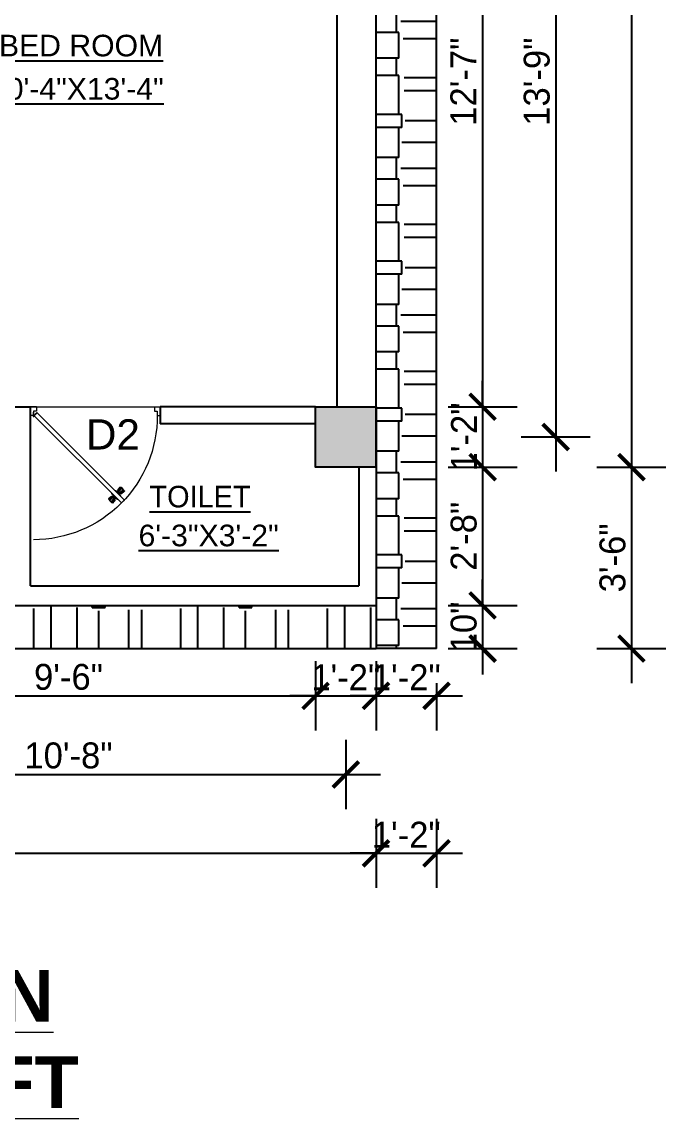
# Model space of a CAD drawing. Header units: inches. Extents: x 3672 to 10975, y -27382 to -746.
# Drawn here: x 8691.6 to 8840.8, y -25804.3 to -25549.4 of the extents above; entities that cross this region are included whole.
import ezdxf

# ---------------------------------------------------------------- set-up
doc = ezdxf.new("R2010")
doc.units = ezdxf.units.IN
doc.header["$LTSCALE"] = 17
doc.header["$MEASUREMENT"] = 0
for name, color, linetype, lineweight in [('25 BOT BAR', 12, 'Continuous', 25), ('DOOR & WIN', 1, 'Continuous', 25), ('OUTLINE', 1, 'Continuous', 25), ('PUERTAS', 7, 'Continuous', 9), ('TEXT', 231, 'Continuous', 20)]:
    doc.layers.add(name, color=color, linetype=linetype, lineweight=lineweight)
doc.styles.add('ARCHITECTURE', font='stylu.ttf')
doc.styles.add('DIMTEXT', font='arial.ttf', dxfattribs={"height": 6})
doc.dimstyles.new('8 SCALE', dxfattribs={"dimscale": 0, "dimtxt": 6, "dimasz": 6, "dimexe": 8, "dimexo": 8, "dimgap": 1.25, "dimtad": 1, "dimdec": 0, "dimzin": 3, "dimdsep": 46, "dimlunit": 4, "dimtxsty": 'ARCHITECTURE', "dimblk": 'ARCHTICK', "dimcen": 8, "dimdle": 8, "dimclrd": 5, "dimclre": 5, "dimclrt": 7, "dimadec": 0, "dimazin": 0, "dimtfac": 0.75, "dimtdec": 0, "dimtix": 1, "dimtmove": 2, "dimatfit": 3, "dimldrblk": 'ARCHTICK', "dimfxl": 8, "dimfxlon": 1, "dimtolj": 1, "dimtzin": 0, "dimlwd": -1, "dimlwe": -1, "dimarcsym": 0})

# ---------------------------------------------------------------- blocks, each defined once
blk = doc.blocks.new('2ft6in')
at = {"layer": 'PUERTAS', "color": 2}
for p, q in [((0.84, 2.1), (21.02, 22.28)), ((21.71, 21.6), (1.47, 1.37)), ((18.33, 21.76), (18.31, 21.77)), ((21.71, 21.6), (21.02, 22.28)), ((21.18, 18.9), (21.2, 18.89)), ((0, 2), (0, 0)), ((0.6, 2), (0, 2)), ((1.33, 0), (0, 0)), ((0.6, 1.26), (0.6, 2.04)), ((0.67, 1.26), (0.6, 1.26)), ((0.67, 1.26), (0.67, 2.01)), ((0.67, 1), (0.67, 1.26)), ((1.33, 1), (0.67, 1)), ((1.31, 1.53), (0.79, 2.06)), ((1.36, 1.58), (0.81, 2.12)), ((1.36, 1.58), (1.31, 1.53)), ((1.47, 1.37), (1.31, 1.53)), ((1.33, 0), (1.33, 1)), ((28.67, 0), (28.67, 1)), ((28.67, 1), (29.33, 1)), ((28.67, 0), (30, 0)), ((29.33, 1), (29.33, 2)), ((29.33, 2), (30, 2)), ((30, 0), (30, 2))]:
    blk.add_line(p, q, dxfattribs=at)
at = {"layer": 'PUERTAS', "color": 8}
for p, q in [((18.81, 20.78), (18.04, 21.4)), ((18.86, 20.83), (18.08, 21.46)), ((18.95, 20.92), (18.2, 21.58)), ((18.44, 21.9), (18.31, 21.77)), ((19.07, 21.03), (18.34, 21.72)), ((18.44, 21.9), (18.56, 22.02)), ((18.58, 22.01), (18.56, 22.02)), ((19.3, 21.26), (18.61, 22)), ((19.42, 21.38), (18.75, 22.14)), ((19.51, 21.48), (18.88, 22.26)), ((18.91, 20.27), (19.19, 20.69)), ((19.55, 21.53), (18.93, 22.3)), ((19.13, 20.8), (19.03, 20.9)), ((19.15, 20.82), (19.05, 20.92)), ((19.09, 20.44), (19.25, 20.76)), ((19.19, 20.87), (19.1, 20.96)), ((19.25, 20.93), (19.16, 21.02)), ((19.28, 20.63), (19.32, 20.83)), ((19.4, 21.08), (19.31, 21.17)), ((19.47, 21.15), (19.38, 21.24)), ((19.43, 20.78), (19.4, 20.9)), ((19.51, 21.19), (19.42, 21.28)), ((19.55, 20.91), (19.43, 20.94)), ((19.53, 21.21), (19.44, 21.3)), ((19.7, 21.06), (19.51, 21.01)), ((19.89, 21.24), (19.58, 21.08)), ((20.07, 21.42), (19.64, 21.15)), ((20.67, 20.47), (20.51, 20.15)), ((20.85, 20.64), (20.57, 20.22)), ((19.69, 19.49), (20.12, 19.76)), ((19.87, 19.67), (20.18, 19.83)), ((20.06, 19.85), (20.25, 19.9)), ((20.21, 20), (20.33, 19.97)), ((20.21, 19.38), (20.83, 18.61)), ((20.23, 19.7), (20.32, 19.61)), ((20.25, 19.72), (20.34, 19.63)), ((20.25, 19.43), (20.88, 18.65)), ((20.29, 19.76), (20.38, 19.67)), ((20.33, 20.13), (20.36, 20.01)), ((20.34, 19.53), (21, 18.77)), ((20.36, 19.83), (20.45, 19.74)), ((20.48, 20.28), (20.44, 20.08)), ((20.46, 19.64), (21.14, 18.91)), ((20.5, 19.98), (20.6, 19.89)), ((20.57, 20.04), (20.66, 19.95)), ((20.61, 20.09), (20.7, 19.99)), ((20.63, 20.11), (20.72, 20.01)), ((20.69, 19.87), (21.42, 19.19)), ((20.81, 19.99), (21.56, 19.33)), ((20.9, 20.08), (21.68, 19.45)), ((20.95, 20.13), (21.72, 19.51)), ((21.32, 19.01), (21.2, 18.89)), ((21.32, 19.01), (21.44, 19.14)), ((21.43, 19.15), (21.44, 19.14)), ((0, 0), (30, 0))]:
    blk.add_line(p, q, dxfattribs=at)
at = {"layer": 'PUERTAS', "color": 1}
for p, q in [((18.06, 21.44), (18.48, 21.86)), ((18.74, 20.79), (18.06, 21.34)), ((18.08, 21.51), (18.45, 21.88)), ((18.11, 21.49), (18.08, 21.51)), ((18.82, 22.25), (18.45, 21.88)), ((18.9, 22.28), (18.48, 21.86)), ((18.84, 22.23), (18.82, 22.25)), ((18.83, 20.8), (19.18, 21.15)), ((18.84, 20.21), (19.1, 20.6)), ((18.92, 20.89), (18.93, 20.88)), ((19.54, 21.59), (18.99, 22.27)), ((19.02, 20.88), (19.24, 21.1)), ((19.12, 20.8), (19.03, 20.89)), ((19.1, 20.7), (19.11, 20.69)), ((19.1, 20.6), (19.1, 20.6)), ((19.11, 20.79), (19.33, 21.01)), ((19.54, 21.5), (19.18, 21.15)), ((19.45, 21.31), (19.24, 21.1)), ((19.55, 21.22), (19.33, 21.01)), ((19.45, 21.41), (19.45, 21.41)), ((19.54, 21.22), (19.45, 21.31)), ((19.64, 21.23), (19.64, 21.23)), ((19.74, 21.24), (19.73, 21.23)), ((20.12, 21.49), (19.74, 21.24)), ((20.22, 21.48), (20.22, 21.49)), ((20.91, 20.7), (20.66, 20.31)), ((20.91, 20.8), (20.91, 20.79)), ((18.85, 20.11), (18.84, 20.12)), ((19.53, 19.43), (19.54, 19.42)), ((19.64, 19.42), (20.02, 19.67)), ((20.02, 19.67), (20.03, 19.68)), ((20.12, 19.68), (20.12, 19.68)), ((20.21, 19.69), (20.43, 19.9)), ((20.22, 19.41), (20.57, 19.76)), ((20.22, 19.69), (20.31, 19.6)), ((20.22, 19.32), (20.76, 18.64)), ((20.31, 19.6), (20.52, 19.81)), ((20.31, 19.5), (20.31, 19.5)), ((20.65, 20.12), (20.43, 19.9)), ((20.74, 20.03), (20.52, 19.81)), ((20.93, 20.11), (20.57, 19.76)), ((20.64, 20.11), (20.73, 20.02)), ((20.66, 20.31), (20.65, 20.31)), ((20.65, 20.21), (20.65, 20.22)), ((20.84, 20.02), (20.83, 20.03)), ((20.86, 18.63), (21.28, 19.05)), ((20.91, 18.68), (20.94, 18.66)), ((20.94, 18.66), (21.31, 19.03)), ((21.02, 20.12), (21.7, 19.57)), ((21.7, 19.47), (21.28, 19.05)), ((21.67, 19.4), (21.31, 19.03)), ((21.65, 19.42), (21.67, 19.4))]:
    blk.add_line(p, q, dxfattribs=at)
at = {"layer": 'PUERTAS', "color": 2}
for radius in [0.129, 0.0627]:
    blk.add_circle((0.68, 2.14), radius, dxfattribs=at)
at = {"layer": 'PUERTAS', "color": 8}
blk.add_arc((0.68, 2.14), 28.65, 359.7285, 90.0333, dxfattribs=at)
at = {"layer": 'PUERTAS', "color": 1}
for centre, start, end in [((18.78, 20.84), 231.0764, 315), ((18.94, 22.23), 38.9236, 135), ((18.97, 20.93), 225, 315), ((19.16, 20.74), 135, 219.7428), ((19.06, 20.65), 315, 39.7428), ((19.4, 21.36), 315, 45), ((19.49, 21.55), 315, 38.9236), ((19.6, 21.18), 50.2572, 135), ((19.68, 21.28), 230.2572, 315), ((20.17, 21.44), 45, 135), ((20.87, 20.75), 315, 45), ((18.89, 20.16), 135, 225), ((19.59, 19.47), 225, 315), ((20.07, 19.63), 50.2572, 135), ((20.16, 19.73), 230.2572, 315), ((20.27, 19.36), 135, 218.9236), ((20.35, 19.55), 135, 225), ((20.7, 20.26), 135, 219.7428), ((20.6, 20.17), 315, 39.7428), ((20.78, 19.98), 45, 135), ((20.82, 18.68), 218.9236, 315), ((20.98, 20.07), 51.0764, 135), ((21.65, 19.52), 315, 51.0764)]:
    blk.add_arc(centre, 0.0667, start, end, dxfattribs=at)
blk = doc.blocks.new('*U2800')
at = {"color": 3}
blk.add_blockref('2ft6in', (0, 0), dxfattribs=at)
blk = doc.blocks.new('_ArchTick')
at = {"color": 0, "linetype": 'ByBlock', "const_width": 0.15}
blk.add_lwpolyline([(-0.5, -0.5), (0.5, 0.5)], dxfattribs=at)
blk = doc.blocks.new('*D3298')
at = {"layer": '25 BOT BAR', "color": 5, "transparency": 16777216}
for p, q in [((8645.17, -25697.41), (8645.17, -25713.41)), ((8759.63, -25697.41), (8759.63, -25713.41)), ((8637.17, -25705.41), (8767.63, -25705.41))]:
    blk.add_line(p, q, dxfattribs=at)
at = {"layer": 'Defpoints', "color": 0, "transparency": 16777216}
for p in [(8645.17, -25652.46), (8759.63, -25652.46), (8759.63, -25705.41)]:
    blk.add_point(p, dxfattribs=at)
at = {"layer": '25 BOT BAR', "color": 5, "transparency": 16777216, "xscale": 6, "yscale": 6, "zscale": 6, "rotation": 180}
blk.add_blockref('_ArchTick', (8645.17, -25705.41), dxfattribs=at)
at = {"layer": '25 BOT BAR', "color": 5, "transparency": 16777216, "xscale": 6, "yscale": 6, "zscale": 6}
blk.add_blockref('_ArchTick', (8759.63, -25705.41), dxfattribs=at)
at = {"layer": '25 BOT BAR', "color": 7, "transparency": 16777216, "insert": (8702.4, -25701.05), "char_height": 6, "attachment_point": 5, "style": 'ARCHITECTURE'}
blk.add_mtext('\\A1;9\'-6"', dxfattribs=at)
blk = doc.blocks.new('*D3299')
at = {"layer": '25 BOT BAR', "color": 5, "transparency": 16777216}
for p, q in [((8759.63, -25697.41), (8759.63, -25713.41)), ((8773.63, -25697.41), (8773.63, -25713.41)), ((8759.63, -25705.41), (8753.63, -25705.41)), ((8759.63, -25705.41), (8773.63, -25705.41)), ((8773.63, -25705.41), (8779.63, -25705.41))]:
    blk.add_line(p, q, dxfattribs=at)
at = {"layer": 'Defpoints', "color": 0, "transparency": 16777216}
for p in [(8759.63, -25652.46), (8773.63, -25652.46), (8773.63, -25705.41)]:
    blk.add_point(p, dxfattribs=at)
at = {"layer": '25 BOT BAR', "color": 5, "transparency": 16777216, "xscale": 6, "yscale": 6, "zscale": 6}
blk.add_blockref('_ArchTick', (8759.63, -25705.41), dxfattribs=at)
at = {"layer": '25 BOT BAR', "color": 5, "transparency": 16777216, "xscale": 6, "yscale": 6, "zscale": 6, "rotation": 180}
blk.add_blockref('_ArchTick', (8773.63, -25705.41), dxfattribs=at)
at = {"layer": '25 BOT BAR', "color": 7, "transparency": 16777216, "insert": (8766.63, -25701.1), "char_height": 6, "attachment_point": 5, "style": 'ARCHITECTURE'}
blk.add_mtext('\\A1;1\'-2"', dxfattribs=at)
blk = doc.blocks.new('*D3302')
at = {"layer": '25 BOT BAR', "color": 5, "transparency": 16777216}
for p, q in [((8638.17, -25715.61), (8638.17, -25731.61)), ((8766.63, -25715.61), (8766.63, -25731.61)), ((8630.17, -25723.61), (8774.63, -25723.61))]:
    blk.add_line(p, q, dxfattribs=at)
at = {"layer": 'Defpoints', "color": 0, "transparency": 16777216}
for p in [(8638.17, -25645.46), (8766.63, -25645.46), (8766.63, -25723.61)]:
    blk.add_point(p, dxfattribs=at)
at = {"layer": '25 BOT BAR', "color": 5, "transparency": 16777216, "xscale": 6, "yscale": 6, "zscale": 6, "rotation": 180}
blk.add_blockref('_ArchTick', (8638.17, -25723.61), dxfattribs=at)
at = {"layer": '25 BOT BAR', "color": 5, "transparency": 16777216, "xscale": 6, "yscale": 6, "zscale": 6}
blk.add_blockref('_ArchTick', (8766.63, -25723.61), dxfattribs=at)
at = {"layer": '25 BOT BAR', "color": 7, "transparency": 16777216, "insert": (8702.4, -25719.24), "char_height": 6, "attachment_point": 5, "style": 'ARCHITECTURE'}
blk.add_mtext('\\A1;10\'-8"', dxfattribs=at)
blk = doc.blocks.new('*D3303')
at = {"layer": '25 BOT BAR', "color": 5, "transparency": 16777216}
for p, q in [((8313.17, -25733.87), (8313.17, -25749.87)), ((8773.63, -25733.87), (8773.63, -25749.87)), ((8305.17, -25741.87), (8781.63, -25741.87))]:
    blk.add_line(p, q, dxfattribs=at)
at = {"layer": 'Defpoints', "color": 0, "transparency": 16777216}
for p in [(8313.17, -25652.46), (8773.63, -25652.46), (8773.63, -25741.87)]:
    blk.add_point(p, dxfattribs=at)
at = {"layer": '25 BOT BAR', "color": 5, "transparency": 16777216, "xscale": 6, "yscale": 6, "zscale": 6, "rotation": 180}
blk.add_blockref('_ArchTick', (8313.17, -25741.87), dxfattribs=at)
at = {"layer": '25 BOT BAR', "color": 5, "transparency": 16777216, "xscale": 6, "yscale": 6, "zscale": 6}
blk.add_blockref('_ArchTick', (8773.63, -25741.87), dxfattribs=at)
at = {"layer": '25 BOT BAR', "color": 7, "transparency": 16777216, "insert": (8543.4, -25737.49), "char_height": 6, "attachment_point": 5, "style": 'ARCHITECTURE'}
blk.add_mtext('\\A1;38\'-4"', dxfattribs=at)
blk = doc.blocks.new('*D3320')
at = {"layer": '25 BOT BAR', "color": 5, "transparency": 16777216}
for p, q in [((8798.32, -25479.94), (8798.32, -25646.46)), ((8790.32, -25487.94), (8806.32, -25487.94)), ((8790.32, -25638.46), (8806.32, -25638.46))]:
    blk.add_line(p, q, dxfattribs=at)
at = {"layer": 'Defpoints', "color": 0, "transparency": 16777216}
for p in [(8773.63, -25487.94), (8773.63, -25638.46), (8798.32, -25638.46)]:
    blk.add_point(p, dxfattribs=at)
at = {"layer": '25 BOT BAR', "color": 5, "transparency": 16777216, "xscale": 6, "yscale": 6, "zscale": 6}
for p, rotation in [((8798.32, -25487.94), 90), ((8798.32, -25638.46), 270)]:
    blk.add_blockref('_ArchTick', p, dxfattribs=dict(at, rotation=rotation))
at = {"layer": '25 BOT BAR', "color": 7, "transparency": 16777216, "insert": (8793.85, -25563.2), "char_height": 6, "attachment_point": 5, "rotation": 90, "style": 'ARCHITECTURE'}
blk.add_mtext('\\A1;12\'-7"', dxfattribs=at)
blk = doc.blocks.new('*D3321')
at = {"layer": '25 BOT BAR', "color": 5, "transparency": 16777216}
for p, q in [((8798.32, -25638.46), (8798.32, -25632.46)), ((8790.32, -25638.46), (8806.32, -25638.46)), ((8798.32, -25638.46), (8798.32, -25652.46)), ((8790.32, -25652.46), (8806.32, -25652.46)), ((8798.32, -25652.46), (8798.32, -25658.46))]:
    blk.add_line(p, q, dxfattribs=at)
at = {"layer": 'Defpoints', "color": 0, "transparency": 16777216}
for p in [(8773.63, -25638.46), (8773.63, -25652.46), (8798.32, -25652.46)]:
    blk.add_point(p, dxfattribs=at)
at = {"layer": '25 BOT BAR', "color": 5, "transparency": 16777216, "xscale": 6, "yscale": 6, "zscale": 6}
for p, rotation in [((8798.32, -25638.46), 270), ((8798.32, -25652.46), 90)]:
    blk.add_blockref('_ArchTick', p, dxfattribs=dict(at, rotation=rotation))
at = {"layer": '25 BOT BAR', "color": 7, "transparency": 16777216, "insert": (8794.01, -25645.46), "char_height": 6, "attachment_point": 5, "rotation": 90, "style": 'ARCHITECTURE'}
blk.add_mtext('\\A1;1\'-2"', dxfattribs=at)
blk = doc.blocks.new('*D3322')
at = {"layer": '25 BOT BAR', "color": 5, "transparency": 16777216}
for p, q in [((8798.32, -25644.46), (8798.32, -25692.46)), ((8790.32, -25652.46), (8806.32, -25652.46)), ((8790.32, -25684.46), (8806.32, -25684.46))]:
    blk.add_line(p, q, dxfattribs=at)
at = {"layer": 'Defpoints', "color": 0, "transparency": 16777216}
for p in [(8773.63, -25652.46), (8773.63, -25684.46), (8798.32, -25684.46)]:
    blk.add_point(p, dxfattribs=at)
at = {"layer": '25 BOT BAR', "color": 5, "transparency": 16777216, "xscale": 6, "yscale": 6, "zscale": 6}
for p, rotation in [((8798.32, -25652.46), 90), ((8798.32, -25684.46), 270)]:
    blk.add_blockref('_ArchTick', p, dxfattribs=dict(at, rotation=rotation))
at = {"layer": '25 BOT BAR', "color": 7, "transparency": 16777216, "insert": (8793.96, -25668.46), "char_height": 6, "attachment_point": 5, "rotation": 90, "style": 'ARCHITECTURE'}
blk.add_mtext('\\A1;2\'-8"', dxfattribs=at)
blk = doc.blocks.new('*D3325')
at = {"layer": '25 BOT BAR', "color": 5, "transparency": 16777216}
for p, q in [((8815.24, -25472.94), (8815.24, -25653.46)), ((8807.24, -25480.94), (8823.24, -25480.94)), ((8807.24, -25645.46), (8823.24, -25645.46))]:
    blk.add_line(p, q, dxfattribs=at)
at = {"layer": 'Defpoints', "color": 0, "transparency": 16777216}
for p in [(8766.63, -25480.94), (8766.63, -25645.46), (8815.24, -25645.46)]:
    blk.add_point(p, dxfattribs=at)
at = {"layer": '25 BOT BAR', "color": 5, "transparency": 16777216, "xscale": 6, "yscale": 6, "zscale": 6}
for p, rotation in [((8815.24, -25480.94), 90), ((8815.24, -25645.46), 270)]:
    blk.add_blockref('_ArchTick', p, dxfattribs=dict(at, rotation=rotation))
at = {"layer": '25 BOT BAR', "color": 7, "transparency": 16777216, "insert": (8810.88, -25563.2), "char_height": 6, "attachment_point": 5, "rotation": 90, "style": 'ARCHITECTURE'}
blk.add_mtext('\\A1;13\'-9"', dxfattribs=at)
blk = doc.blocks.new('*D3326')
at = {"layer": '25 BOT BAR', "color": 5, "transparency": 16777216}
for p, q in [((8832.79, -25184.46), (8832.79, -25660.46)), ((8824.79, -25192.46), (8840.79, -25192.46)), ((8824.79, -25652.46), (8840.79, -25652.46))]:
    blk.add_line(p, q, dxfattribs=at)
at = {"layer": 'Defpoints', "color": 0, "transparency": 16777216}
for p in [(8773.63, -25192.46), (8773.63, -25652.46), (8832.79, -25652.46)]:
    blk.add_point(p, dxfattribs=at)
at = {"layer": '25 BOT BAR', "color": 5, "transparency": 16777216, "xscale": 6, "yscale": 6, "zscale": 6}
for p, rotation in [((8832.79, -25192.46), 90), ((8832.79, -25652.46), 270)]:
    blk.add_blockref('_ArchTick', p, dxfattribs=dict(at, rotation=rotation))
at = {"layer": '25 BOT BAR', "color": 7, "transparency": 16777216, "insert": (8828.41, -25422.46), "char_height": 6, "attachment_point": 5, "rotation": 90, "style": 'ARCHITECTURE'}
blk.add_mtext('\\A1;38\'-4"', dxfattribs=at)
blk = doc.blocks.new('*D3327')
at = {"layer": '25 BOT BAR', "color": 5, "transparency": 16777216}
for p, q in [((8832.79, -25644.46), (8832.79, -25702.46)), ((8824.79, -25652.46), (8840.79, -25652.46)), ((8824.79, -25694.46), (8840.79, -25694.46))]:
    blk.add_line(p, q, dxfattribs=at)
at = {"layer": 'Defpoints', "color": 0, "transparency": 16777216}
for p in [(8773.63, -25652.46), (8773.63, -25694.46), (8832.79, -25694.46)]:
    blk.add_point(p, dxfattribs=at)
at = {"layer": '25 BOT BAR', "color": 5, "transparency": 16777216, "xscale": 6, "yscale": 6, "zscale": 6}
for p, rotation in [((8832.79, -25652.46), 90), ((8832.79, -25694.46), 270)]:
    blk.add_blockref('_ArchTick', p, dxfattribs=dict(at, rotation=rotation))
at = {"layer": '25 BOT BAR', "color": 7, "transparency": 16777216, "insert": (8828.43, -25673.46), "char_height": 6, "attachment_point": 5, "rotation": 90, "style": 'ARCHITECTURE'}
blk.add_mtext('\\A1;3\'-6"', dxfattribs=at)
blk = doc.blocks.new('*D3332')
at = {"layer": '25 BOT BAR', "color": 5, "transparency": 16777216}
for p, q in [((8798.32, -25684.46), (8798.32, -25678.46)), ((8790.32, -25684.46), (8806.32, -25684.46)), ((8798.32, -25684.46), (8798.32, -25694.46)), ((8790.32, -25694.46), (8806.32, -25694.46)), ((8798.32, -25694.46), (8798.32, -25700.46))]:
    blk.add_line(p, q, dxfattribs=at)
at = {"layer": 'Defpoints', "color": 0, "transparency": 16777216}
for p in [(8773.63, -25684.46), (8773.63, -25694.46), (8798.32, -25694.46)]:
    blk.add_point(p, dxfattribs=at)
at = {"layer": '25 BOT BAR', "color": 5, "transparency": 16777216, "xscale": 6, "yscale": 6, "zscale": 6}
for p, rotation in [((8798.32, -25684.46), 270), ((8798.32, -25694.46), 90)]:
    blk.add_blockref('_ArchTick', p, dxfattribs=dict(at, rotation=rotation))
at = {"layer": '25 BOT BAR', "color": 7, "transparency": 16777216, "insert": (8793.96, -25689.46), "char_height": 6, "attachment_point": 5, "rotation": 90, "style": 'ARCHITECTURE'}
blk.add_mtext('\\A1;10"', dxfattribs=at)
blk = doc.blocks.new('*D3333')
at = {"layer": '25 BOT BAR', "color": 5, "transparency": 16777216}
for p, q in [((8773.63, -25697.41), (8773.63, -25713.41)), ((8787.63, -25702.46), (8787.63, -25713.41)), ((8773.63, -25705.41), (8767.63, -25705.41)), ((8773.63, -25705.41), (8787.63, -25705.41)), ((8787.63, -25705.41), (8793.63, -25705.41))]:
    blk.add_line(p, q, dxfattribs=at)
at = {"layer": 'Defpoints', "color": 0, "transparency": 16777216}
for p in [(8773.63, -25652.46), (8787.63, -25694.46), (8787.63, -25705.41)]:
    blk.add_point(p, dxfattribs=at)
at = {"layer": '25 BOT BAR', "color": 5, "transparency": 16777216, "xscale": 6, "yscale": 6, "zscale": 6}
blk.add_blockref('_ArchTick', (8773.63, -25705.41), dxfattribs=at)
at = {"layer": '25 BOT BAR', "color": 5, "transparency": 16777216, "xscale": 6, "yscale": 6, "zscale": 6, "rotation": 180}
blk.add_blockref('_ArchTick', (8787.63, -25705.41), dxfattribs=at)
at = {"layer": '25 BOT BAR', "color": 7, "transparency": 16777216, "insert": (8780.63, -25701.1), "char_height": 6, "attachment_point": 5, "style": 'ARCHITECTURE'}
blk.add_mtext('\\A1;1\'-2"', dxfattribs=at)
blk = doc.blocks.new('*D3334')
at = {"layer": '25 BOT BAR', "color": 5, "transparency": 16777216}
for p, q in [((8773.63, -25733.87), (8773.63, -25749.87)), ((8787.63, -25733.87), (8787.63, -25749.87)), ((8773.63, -25741.87), (8767.63, -25741.87)), ((8773.63, -25741.87), (8787.63, -25741.87)), ((8787.63, -25741.87), (8793.63, -25741.87))]:
    blk.add_line(p, q, dxfattribs=at)
at = {"layer": 'Defpoints', "color": 0, "transparency": 16777216}
for p in [(8773.63, -25652.46), (8787.63, -25694.46), (8787.63, -25741.87)]:
    blk.add_point(p, dxfattribs=at)
at = {"layer": '25 BOT BAR', "color": 5, "transparency": 16777216, "xscale": 6, "yscale": 6, "zscale": 6}
blk.add_blockref('_ArchTick', (8773.63, -25741.87), dxfattribs=at)
at = {"layer": '25 BOT BAR', "color": 5, "transparency": 16777216, "xscale": 6, "yscale": 6, "zscale": 6, "rotation": 180}
blk.add_blockref('_ArchTick', (8787.63, -25741.87), dxfattribs=at)
at = {"layer": '25 BOT BAR', "color": 7, "transparency": 16777216, "insert": (8780.63, -25737.56), "char_height": 6, "attachment_point": 5, "style": 'ARCHITECTURE'}
blk.add_mtext('\\A1;1\'-2"', dxfattribs=at)

msp = doc.modelspace()

# ---------------------------------------------------------------- hatches: boundary and pattern name
at = {"layer": 'DOOR & WIN'}
h = msp.add_hatch(color=256, dxfattribs=at)
h.dxf.hatch_style = 1
h.paths.add_polyline_path([(8773.63, -25638.46), (8759.63, -25638.46), (8759.63, -25652.46), (8773.63, -25652.46)])
at = {"layer": 'OUTLINE'}
h = msp.add_hatch(dxfattribs=at)
h.set_pattern_fill('AR-RSHKE', color=8, angle=90)
h.set_pattern_definition([(90, (-1697.117, -6798.299), (-12, 25.5), [6, -5, 7, -3, 9, -4]), (90, (-1697.617, -6792.299), (-12, 25.5), [5, -19, 4, -6]), (90, (-1696.367, -6780.299), (-12, 25.5), [3, -31]), (180, (-1697.117, -6798.299), (-12, -8.5), [11.5, -36.5]), (180, (-1697.117, -6792.299), (-12, -8.5), [11.25, -36.75]), (180, (-1697.117, -6787.299), (-12, -8.5), [10.5, -37.5]), (180, (-1696.367, -6780.299), (-12, -8.5), [11.5, -36.5]), (180, (-1696.367, -6777.299), (-12, -8.5), [11.5, -36.5]), (180, (-1697.117, -6768.299), (-12, -8.5), [11, -37])])
h.paths.add_polyline_path([(8787.63, -25192.46), (8773.63, -25192.46), (8773.63, -25206.46), (8773.63, -25345.46), (8773.63, -25359.46), (8773.63, -25694.46), (8787.63, -25694.46)])
h = msp.add_hatch(dxfattribs=at)
h.set_pattern_fill('AR-RSHKE', color=8)
h.set_pattern_definition([(0, (-1697.117, -4924.22), (25.5, 12), [6, -5, 7, -3, 9, -4]), (0, (-1691.117, -4923.72), (25.5, 12), [5, -19, 4, -6]), (0, (-1679.117, -4924.97), (25.5, 12), [3, -31]), (90, (-1697.117, -4924.22), (-8.5, 12), [11.5, -36.5]), (90, (-1691.117, -4924.22), (-8.5, 12), [11.25, -36.75]), (90, (-1686.117, -4924.22), (-8.5, 12), [10.5, -37.5]), (90, (-1679.117, -4924.97), (-8.5, 12), [11.5, -36.5]), (90, (-1676.117, -4924.97), (-8.5, 12), [11.5, -36.5]), (90, (-1667.117, -4924.22), (-8.5, 12), [11, -37])])
h.paths.add_polyline_path([(8773.63, -25694.46), (8773.63, -25684.46), (8631.17, -25684.46), (8619.17, -25694.46)])

# ---------------------------------------------------------------- linework, layer by layer
at = {"layer": '25 BOT BAR'}
for p, q in [((8689.63, -25638.46), (8693.63, -25638.46)), ((8693.63, -25679.96), (8693.63, -25638.46)), ((8759.63, -25638.46), (8723.63, -25638.46)), ((8723.63, -25638.46), (8723.63, -25642.46)), ((8759.63, -25642.46), (8723.63, -25642.46)), ((8769.63, -25652.46), (8769.63, -25679.96)), ((8773.63, -25652.46), (8773.63, -25694.46)), ((8787.63, -25694.46), (8773.63, -25694.46))]:
    msp.add_line(p, q, dxfattribs=at)
at = {"layer": 'DOOR & WIN'}
for p, q in [((8787.63, -25694.46), (8787.63, -25192.46)), ((8773.63, -25652.46), (8773.63, -25359.46)), ((8764.63, -25638.46), (8764.63, -25487.94)), ((8693.63, -25679.96), (8769.63, -25679.96)), ((8631.17, -25684.46), (8773.63, -25684.46)), ((8619.17, -25694.46), (8773.63, -25694.46))]:
    msp.add_line(p, q, dxfattribs=at)
at = {"layer": 'OUTLINE'}
msp.add_lwpolyline([(8759.63, -25638.46), (8773.63, -25638.46), (8773.63, -25652.46), (8759.63, -25652.46)], close=True, dxfattribs=at)

# ---------------------------------------------------------------- block references
at = {"layer": 'DOOR & WIN', "xscale": -1, "rotation": 180}
msp.add_blockref('*U2800', (8693.63, -25638.46), dxfattribs=at)

# ---------------------------------------------------------------- texts
at = {"layer": 'DOOR & WIN', "char_height": 5, "attachment_point": 5}
for s, insert in [('{\\fArial TUR|b0|i0|c162|p34;\\L\\C7; \\fArial TUR|b0|i0|c0|p34;BED \\fArial TUR|b0|i0|c162|p34;ROOM}', (8704.34, -25554.87)), ('{\\fArial TUR|b0|i0|c0|p34;\\L\\C7;10\'-4"X13\'-4"}', (8704.34, -25564.88)), ('{\\L\\C7;TOILET}', (8732.86, -25659.31)), ('{\\fArial TUR|b0|i0|c0|p34;\\L\\C7;6\'-3"X3\'-2"}', (8734.86, -25668.31))]:
    msp.add_mtext(s, dxfattribs=dict(at, insert=insert))
at = {"layer": 'TEXT', "style": 'DIMTEXT'}
msp.add_text('D2', height=7, dxfattribs=at).set_placement((8706.44, -25648.37))
at = {"layer": 'TEXT', "insert": (8616.5, -25768.87), "char_height": 12, "width": 396.2985, "attachment_point": 2}
msp.add_mtext('{\\fArial|b1|i0|c0|p34;\\LTHIRD FLOOR PLAN \\PAREA= 1570.54 SQ.FT}', dxfattribs=at)

# ---------------------------------------------------------------- dimensions: what is measured, and where the dimension line sits
at = {"layer": '25 BOT BAR'}
for base, p1, p2, picture, middle in [((8832.79, -25652.46), (8773.63, -25192.46), (8773.63, -25652.46), '*D3326', (8828.41, -25422.46)), ((8815.24, -25645.46), (8766.63, -25480.94), (8766.63, -25645.46), '*D3325', (8810.88, -25563.2)), ((8798.32, -25638.46), (8773.63, -25487.94), (8773.63, -25638.46), '*D3320', (8793.85, -25563.2)), ((8798.32, -25652.46), (8773.63, -25638.46), (8773.63, -25652.46), '*D3321', (8794.01, -25645.46)), ((8798.32, -25684.46), (8773.63, -25652.46), (8773.63, -25684.46), '*D3322', (8793.96, -25668.46)), ((8832.79, -25694.46), (8773.63, -25652.46), (8773.63, -25694.46), '*D3327', (8828.43, -25673.46)), ((8798.32, -25694.46), (8773.63, -25684.46), (8773.63, -25694.46), '*D3332', (8793.96, -25689.46))]:
    dim = msp.add_linear_dim(base=base, p1=p1, p2=p2, angle=90, dimstyle='8 SCALE', override={"dimscale": 1}, dxfattribs=at)
    dim.commit()
    dim.dimension.update_dxf_attribs({"geometry": picture, "text_midpoint": middle})
for base, p1, p2, picture, middle in [((8766.63, -25723.61), (8638.17, -25645.46), (8766.63, -25645.46), '*D3302', (8702.4, -25719.24)), ((8773.63, -25741.87), (8313.17, -25652.46), (8773.63, -25652.46), '*D3303', (8543.4, -25737.49)), ((8759.63, -25705.41), (8645.17, -25652.46), (8759.63, -25652.46), '*D3298', (8702.4, -25701.05)), ((8773.63, -25705.41), (8759.63, -25652.46), (8773.63, -25652.46), '*D3299', (8766.63, -25701.1)), ((8787.63, -25705.41), (8773.63, -25652.46), (8787.63, -25694.46), '*D3333', (8780.63, -25701.1)), ((8787.63, -25741.87), (8773.63, -25652.46), (8787.63, -25694.46), '*D3334', (8780.63, -25737.56))]:
    dim = msp.add_linear_dim(base=base, p1=p1, p2=p2, dimstyle='8 SCALE', override={"dimscale": 1}, dxfattribs=at)
    dim.commit()
    dim.dimension.update_dxf_attribs({"geometry": picture, "text_midpoint": middle})

doc.saveas('drawing.dxf')
